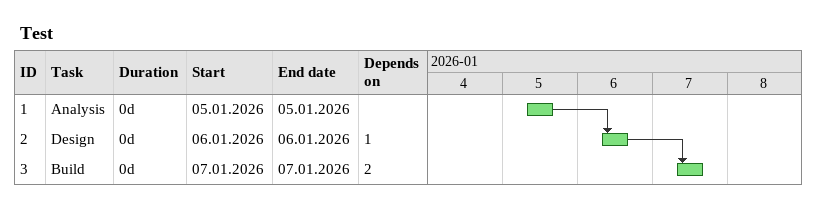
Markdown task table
Test

| ID | Task | Duration | Start | Finish | Predecessors |
|---|---|---|---|---|---|
| 1 | Analysis | 0d | 2026-01-05 | 2026-01-05 |  |
| 2 | Design | 0d | 2026-01-06 | 2026-01-06 | 1 |
| 3 | Build | 0d | 2026-01-07 | 2026-01-07 | 2 |
